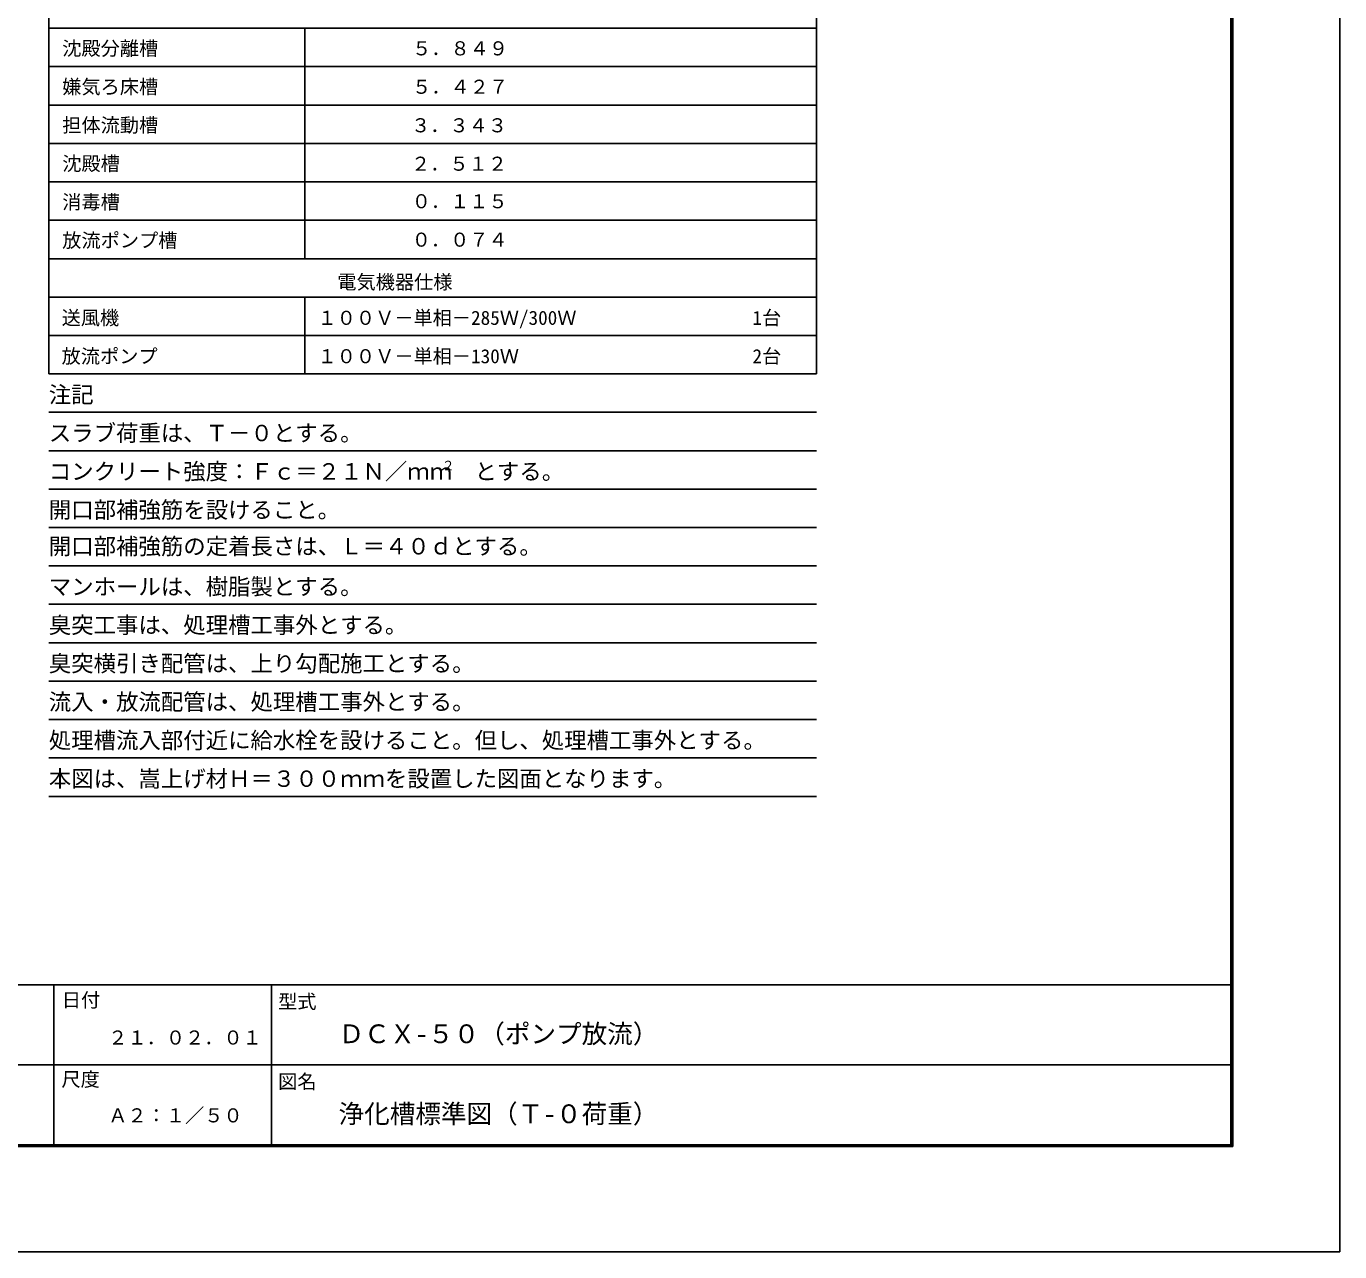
# Model space of a CAD drawing. Units: millimetres, scale not verified. Extents: x -14850 to 14850, y -10500 to 10500.
# Drawn here: x 4584 to 14850, y -10500 to -927 of the extents above; entities that cross this region are included whole.
import ezdxf
from ezdxf.enums import TextEntityAlignment as Align

# ---------------------------------------------------------------- set-up
doc = ezdxf.new("R2010")
doc.units = ezdxf.units.MM
doc.header["$LTSCALE"] = 50
for name, color, linetype, lineweight in [('0-3_水管', 3, 'Continuous', 25), ('0-6_図面枠', 7, 'Continuous', 25), ('0-7_Axis_waku', 7, 'Continuous', 25)]:
    doc.layers.add(name, color=color, linetype=linetype, lineweight=lineweight)
doc.styles.add('ＭＳ ゴシック', font='')
doc.styles.get('ＭＳ ゴシック').set_extended_font_data('MS Gothic')

msp = doc.modelspace()

# ---------------------------------------------------------------- linework, layer by layer
at = {"layer": '0-3_水管'}
for p, q in [((4760.18, -3642.78), (4760.18, 3557.24)), ((10760.19, 3557.24), (10760.19, -3642.78)), ((4760.18, -942.79), (10760.19, -942.79)), ((6760.18, -942.79), (6760.18, -2742.78)), ((4760.18, -1242.79), (10760.19, -1242.79)), ((4760.18, -1542.78), (10760.19, -1542.78)), ((4760.18, -1842.78), (10760.19, -1842.78)), ((4760.18, -2142.78), (10760.19, -2142.78)), ((4760.18, -2442.78), (10760.19, -2442.78)), ((4760.18, -2742.78), (10760.19, -2742.78)), ((4760.18, -3042.78), (10760.19, -3042.78)), ((6760.18, -3042.78), (6760.18, -3642.78)), ((4760.18, -3342.78), (10760.19, -3342.78)), ((4760.18, -3642.78), (10760.19, -3642.78)), ((10760.18, -3942.78), (4760.18, -3942.78)), ((10760.18, -4242.79), (4760.18, -4242.79)), ((10760.18, -4542.79), (4760.18, -4542.79)), ((10760.19, -4842.79), (4760.18, -4842.79)), ((10760.19, -5142.79), (4760.18, -5142.79)), ((10760.19, -5142.79), (4760.18, -5142.79)), ((10760.19, -5442.8), (4760.18, -5442.8)), ((10760.19, -5742.8), (4760.18, -5742.8)), ((10760.19, -6042.8), (4760.18, -6042.8)), ((10760.19, -6342.8), (4760.18, -6342.8)), ((10760.19, -6642.8), (4760.18, -6642.8)), ((10760.19, -6942.81), (4760.18, -6942.81))]:
    msp.add_line(p, q, dxfattribs=at)
at = {"layer": '0-6_図面枠'}
msp.add_lwpolyline([(-14850, -10500), (14850, -10500), (14850, 10500), (-14850, 10500)], close=True, dxfattribs=at)
at = {"layer": '0-7_Axis_waku'}
for p, q in [((14000, -9665), (14000, 9615)), ((14001, -9666.01), (14001, 9616)), ((14002, -9667.01), (14002, 9617)), ((14003, -9668.01), (14003, 9618)), ((14004, -9669.01), (14004, 9619)), ((14005, -9670.01), (14005, 9620)), ((14006, -9671.01), (14006, 9621)), ((14007, -9672.01), (14007, 9622)), ((14008, -9673.01), (14008, 9623)), ((14009, -9674.01), (14009, 9624)), ((14010, -9675.01), (14010, 9625)), ((14011, -9676.01), (14011, 9626)), ((14012, -9677.01), (14012, 9627)), ((14013, -9678.01), (14013, 9628)), ((14014, -9679.01), (14014, 9629)), ((-12950, -8415), (14000, -8415)), ((4799.99, -9665), (4799.99, -8415)), ((6499.99, -9665), (6499.99, -8415)), ((399.99, -9040), (13999.99, -9040)), ((14014, -9679.01), (-12964, -9679.01)), ((14013, -9678.01), (-12963, -9678.01)), ((14012, -9677.01), (-12962, -9677.01)), ((14011, -9676.01), (-12961, -9676.01)), ((14010, -9675.01), (-12960, -9675.01)), ((14009, -9674.01), (-12959, -9674.01)), ((14008, -9673.01), (-12958, -9673.01)), ((14007, -9672.01), (-12957, -9672.01)), ((14006, -9671.01), (-12956, -9671.01)), ((14005, -9670.01), (-12955, -9670.01)), ((14004, -9669.01), (-12954, -9669.01)), ((14003, -9668.01), (-12953, -9668.01)), ((14002, -9667.01), (-12952, -9667.01)), ((14001, -9666.01), (-12951, -9666.01)), ((-12950, -9665), (14000, -9665))]:
    msp.add_line(p, q, dxfattribs=at)

# ---------------------------------------------------------------- texts
at = {"layer": '0-3_水管', "color": 4, "style": 'ＭＳ ゴシック'}
for s, height, p in [('沈殿分離槽', 110, (4865.18, -1187.79)), ('５．８４９ ', 110, (7600.09, -1187.79)), ('嫌気ろ床槽', 110, (4865.18, -1487.79)), ('５．４２７', 110, (7600.09, -1487.78)), ('担体流動槽', 110, (4865.18, -1787.8)), ('３．３４３', 110, (7591.98, -1789)), ('沈殿槽', 110, (4865.18, -2087.79)), ('２．５１２', 110, (7591.98, -2089)), ('消毒槽', 110, (4865.18, -2387.79)), ('０．１１５', 110, (7596.59, -2382.23)), ('放流ポンプ槽', 110, (4865.18, -2687.79)), ('０．０７４', 110, (7596.59, -2682.23)), ('電気機器仕様', 110, (7015.19, -3012.79)), ('送風機', 110, (4860.19, -3292.78)), ('１００Ｖ－単相－285Ｗ/300Ｗ', 110, (6860.19, -3292.78)), ('1台', 110, (10260.19, -3292.78)), ('放流ポンプ', 110, (4860.19, -3592.78)), ('１００Ｖ－単相－130Ｗ', 110, (6860.19, -3592.78)), ('2台', 110, (10260.19, -3592.78)), ('注記', 128.4, (4760.18, -3907.46)), ('スラブ荷重は、Ｔ－０とする。', 128.4, (4760.18, -4207.46)), ('コンクリート強度：Ｆｃ＝２１Ｎ／ｍｍ\u3000とする。', 128.4, (4760.18, -4507.46)), ('２', 73.31, (7832.23, -4417.25)), ('開口部補強筋を設けること。', 128.4, (4760.18, -4807.46)), ('開口部補強筋の定着長さは、Ｌ＝４０ｄとする。', 128.4, (4760.18, -5092.12)), ('マンホールは、樹脂製とする。', 128.4, (4760.18, -5407.47)), ('臭突工事は、処理槽工事外とする。', 128.4, (4760.18, -5707.47)), ('臭突横引き配管は、上り勾配施工とする。', 128.4, (4760.18, -6007.47)), ('流入・放流配管は、処理槽工事外とする。', 128.4, (4760.18, -6307.48)), ('処理槽流入部付近に給水栓を設けること。但し、処理槽工事外とする。', 128.4, (4760.18, -6607.48)), ('本図は、嵩上げ材Ｈ＝３００ｍｍを設置した図面となります。', 128.4, (4760.18, -6907.48))]:
    msp.add_text(s, height=height, dxfattribs=at).set_placement(p, align=Align.BOTTOM_LEFT)
at = {"layer": '0-7_Axis_waku', "style": 'ＭＳ ゴシック'}
for s, height, p in [('日付', 110, (4861.32, -8621.57)), ('型式', 110, (6552.45, -8633.97)), ('ＤＣＸ-５０（ポンプ放流）', 146.6, (7024.99, -8915)), ('２１．０２．０１', 110, (5224.99, -8915)), ('尺度', 110, (4858.85, -9241.42)), ('図名', 110, (6552.45, -9258.97)), ('浄化槽標準図（Ｔ-０荷重）', 146.6, (7024.99, -9540)), ('Ａ２：１／５０', 110, (5224.99, -9522.9))]:
    msp.add_text(s, height=height, dxfattribs=at).set_placement(p, align=Align.BOTTOM_LEFT)

doc.saveas('drawing.dxf')
